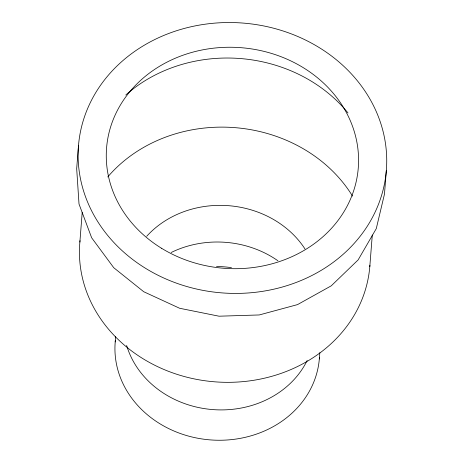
<?xml version="1.0" encoding="UTF-8"?>
<svg xmlns="http://www.w3.org/2000/svg" width="463" height="463" viewBox="0 0 463 463"><rect width="100%" height="100%" fill="white"/><g stroke="black" fill="none" stroke-linecap="round" stroke-linejoin="round"><path stroke-width="0.69" d="M78.525 145.266L76.684 168.665L79.011 204.015L91.657 237.791L113.736 267.701L143.744 291.736L179.65 308.277L219.028 316.2L259.228 314.956L297.518 304.608L331.259 285.827L358.136 259.899L376.286 228.6L384.475 194.09L386.316 170.685A154.416 135.318 4.5 0 0 165.256 34.841A154.416 135.318 4.5 0 0 145.689 268.401A154.416 135.318 4.5 0 0 386.316 170.685M82.194 212.523L79.815 242.757A145.48 127.487 4.5 0 0 214.965 381.836A145.48 127.487 4.5 0 0 369.902 265.305M115.212 341.92L115.652 336.346M319.337 358.929L319.829 352.656M369.792 266.705L372.287 235.036M307.177 360.486A95.714 83.872 4.5 0 1 212.118 409.535A95.714 83.872 4.5 0 1 126.648 345.444M171.16 252.509A95.714 83.872 4.5 0 1 277.91 260.762M216.516 266.48A95.714 83.872 4.5 0 1 231.436 267.672M146.696 236.28A95.714 83.872 4.5 0 1 304.949 248.897M79.879 242.056A145.48 127.487 4.5 0 1 80.012 240.65M107.757 176.935A145.48 127.487 4.5 0 1 352.522 196.104M125.791 94.996A145.48 127.487 4.5 0 1 348.002 112.955M319.441 357.523A102.416 89.747 4.5 0 1 209.698 439.85A102.416 89.747 4.5 0 1 115.345 340.513M161.529 248.261A126.249 110.628 4.5 0 0 358.24 168.353A126.249 110.628 4.5 0 0 177.497 57.314A126.249 110.628 4.5 0 0 161.529 248.261"/></g></svg>
